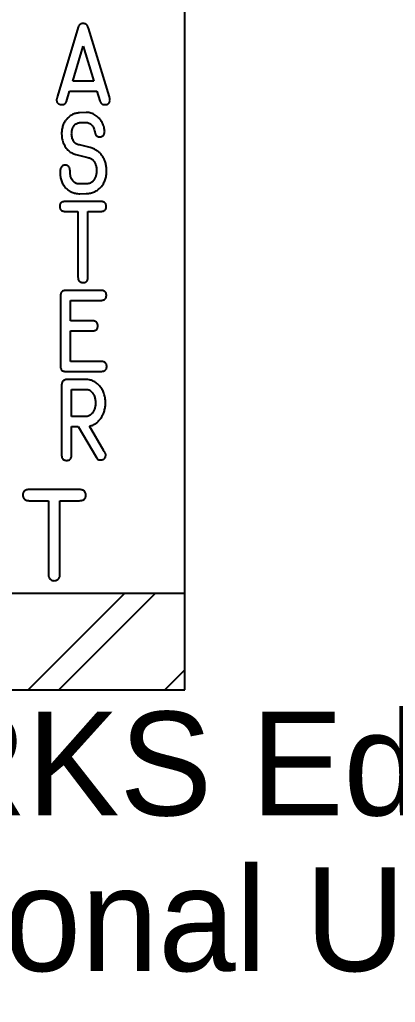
# Model space of a CAD drawing. Header units: inches. Extents: x -1.74 to 2.38, y 0.13 to 3.76.
# Drawn here: x -0.365 to 0.323, y 0.127 to 1.929 of the extents above; entities that cross this region are included whole.
import ezdxf

# ---------------------------------------------------------------- set-up
doc = ezdxf.new("R2010")
doc.units = ezdxf.units.IN
doc.header["$MEASUREMENT"] = 0
doc.styles.add('SLDTEXTSTYLE0', font='Arail.ttf')

msp = doc.modelspace()

# ---------------------------------------------------------------- linework, layer by layer
at = {"color": 1, "linetype": 'Continuous', "lineweight": 25}
for p, q in [((-0.0625, 0.7), (-0.0625, 3.7625)), ((-0.2577, 1.9156), (-0.2958, 1.789)), ((-0.2008, 1.7875), (-0.2392, 1.9135)), ((-0.2678, 1.8164), (-0.2486, 1.8808)), ((-0.2486, 1.8808), (-0.2294, 1.8164)), ((-0.2294, 1.8164), (-0.2678, 1.8164)), ((-0.2794, 1.7789), (-0.2736, 1.7981)), ((-0.2736, 1.7981), (-0.2236, 1.7981)), ((-0.2236, 1.7981), (-0.218, 1.78)), ((-0.2436, 1.7588), (-0.2553, 1.7582)), ((-0.2425, 1.7588), (-0.2436, 1.7588)), ((-0.2544, 1.7404), (-0.2452, 1.7406)), ((-0.2452, 1.7406), (-0.2443, 1.7406)), ((-0.236, 1.6945), (-0.2558, 1.6994)), ((-0.2596, 1.6812), (-0.24, 1.6763)), ((-0.2441, 1.628), (-0.2551, 1.6279)), ((-0.2551, 1.6099), (-0.2434, 1.6101)), ((-0.2174, 1.5957), (-0.2798, 1.5957)), ((-0.2807, 1.5773), (-0.2583, 1.5773)), ((-0.2583, 1.5773), (-0.2583, 1.4594)), ((-0.24, 1.4583), (-0.24, 1.5773)), ((-0.24, 1.5773), (-0.2178, 1.5773)), ((-0.2173, 1.4326), (-0.2787, 1.4326)), ((-0.2904, 1.4206), (-0.2904, 1.296)), ((-0.272, 1.3767), (-0.272, 1.4142)), ((-0.272, 1.4142), (-0.218, 1.4142)), ((-0.2329, 1.3767), (-0.272, 1.3767)), ((-0.272, 1.3022), (-0.272, 1.3583)), ((-0.272, 1.3583), (-0.2336, 1.3583)), ((-0.2171, 1.3022), (-0.272, 1.3022)), ((-0.2789, 1.2839), (-0.218, 1.2839)), ((-0.2461, 1.2694), (-0.2756, 1.2694)), ((-0.2883, 1.2566), (-0.2883, 1.1337)), ((-0.27, 1.2012), (-0.27, 1.2511)), ((-0.27, 1.2511), (-0.2454, 1.2511)), ((-0.2467, 1.2012), (-0.27, 1.2012)), ((-0.27, 1.1328), (-0.27, 1.1828)), ((-0.27, 1.1828), (-0.2577, 1.1828)), ((-0.2577, 1.1828), (-0.2247, 1.1259)), ((-0.2372, 1.1837), (-0.2354, 1.1841)), ((-0.211, 1.1383), (-0.2372, 1.1837)), ((-0.2103, 1.1373), (-0.211, 1.1383)), ((-0.2571, 1.0674), (-0.3448, 1.0674)), ((-0.3461, 1.0468), (-0.3122, 1.0468)), ((-0.3122, 1.0468), (-0.3122, 0.9141)), ((-0.2915, 0.9129), (-0.2915, 1.0468)), ((-0.2915, 1.0468), (-0.2578, 1.0468)), ((-1.7375, 0.8771), (-0.0625, 0.8771)), ((-0.3493, 0.7), (-0.1722, 0.8771)), ((-0.1163, 0.8771), (-0.2934, 0.7)), ((-0.0993, 0.7), (-0.0625, 0.7368)), ((-1.7375, 0.7), (-0.0625, 0.7))]:
    msp.add_line(p, q, dxfattribs=at)
for points, knots in [([(-0.2488, 1.922), (-0.2494, 1.922), (-0.2504, 1.922), (-0.252, 1.9217), (-0.2534, 1.9213), (-0.2546, 1.9205), (-0.2556, 1.9196), (-0.2565, 1.9185), (-0.2572, 1.9171), (-0.2576, 1.9161), (-0.2577, 1.9156)], [0, 0, 0, 0, 0.140277, 0.266208, 0.385616, 0.501719, 0.616403, 0.733504, 0.862657, 1, 1, 1, 1]), ([(-0.2392, 1.9135), (-0.2394, 1.9143), (-0.2399, 1.9157), (-0.2408, 1.9175), (-0.2416, 1.9191), (-0.2427, 1.9202), (-0.2439, 1.921), (-0.2454, 1.9216), (-0.247, 1.922), (-0.2482, 1.922), (-0.2488, 1.922)], [0, 0, 0, 0, 0.166404, 0.311216, 0.43486, 0.542061, 0.642693, 0.749722, 0.869047, 1, 1, 1, 1]), ([(-0.2958, 1.789), (-0.2959, 1.7885), (-0.2962, 1.7874), (-0.2967, 1.7859), (-0.2969, 1.7848), (-0.2973, 1.7836), (-0.2975, 1.7825), (-0.2975, 1.7817), (-0.2975, 1.7813)], [0, 0, 0, 0, 0.227006, 0.421876, 0.573151, 0.686859, 0.861155, 1, 1, 1, 1]), ([(-0.1996, 1.7818), (-0.1997, 1.7822), (-0.1997, 1.783), (-0.1999, 1.7842), (-0.2003, 1.7857), (-0.2006, 1.7869), (-0.2008, 1.7875)], [0, 0, 0, 0, 0.204595, 0.405279, 0.650351, 1, 1, 1, 1]), ([(-0.2975, 1.7813), (-0.2975, 1.7808), (-0.2974, 1.7797), (-0.2968, 1.7781), (-0.296, 1.7767), (-0.2948, 1.7755), (-0.2934, 1.7746), (-0.2918, 1.7738), (-0.29, 1.7734), (-0.2888, 1.7733), (-0.2882, 1.7733)], [0, 0, 0, 0, 0.1233147, 0.241058, 0.3574262, 0.480696, 0.6042131, 0.7317316, 0.8602905, 1, 1, 1, 1]), ([(-0.2882, 1.7733), (-0.2871, 1.7733), (-0.2852, 1.7734), (-0.2826, 1.7745), (-0.2805, 1.7763), (-0.2798, 1.778), (-0.2794, 1.7789)], [0, 0, 0, 0, 0.27584, 0.51396, 0.746875, 1, 1, 1, 1]), ([(-0.218, 1.78), (-0.2178, 1.7795), (-0.2175, 1.7784), (-0.2167, 1.777), (-0.2159, 1.7758), (-0.2148, 1.7748), (-0.2136, 1.7741), (-0.2122, 1.7735), (-0.2107, 1.7733), (-0.2096, 1.7733), (-0.2091, 1.7733)], [0, 0, 0, 0, 0.141702, 0.270488, 0.391455, 0.505507, 0.620563, 0.73926, 0.862568, 1, 1, 1, 1]), ([(-0.2091, 1.7733), (-0.2084, 1.7733), (-0.2071, 1.7733), (-0.2053, 1.7738), (-0.2037, 1.7745), (-0.2023, 1.7756), (-0.2011, 1.7768), (-0.2003, 1.7783), (-0.1998, 1.78), (-0.1997, 1.7812), (-0.1996, 1.7818)], [0, 0, 0, 0, 0.139395, 0.266448, 0.391794, 0.513871, 0.631533, 0.749899, 0.869464, 1, 1, 1, 1]), ([(-0.2553, 1.7582), (-0.2565, 1.7582), (-0.2588, 1.758), (-0.2622, 1.7573), (-0.2655, 1.7563), (-0.2686, 1.755), (-0.2714, 1.7534), (-0.2741, 1.7516), (-0.2767, 1.7494), (-0.279, 1.7469), (-0.2812, 1.7442), (-0.283, 1.7413), (-0.2846, 1.7382), (-0.2859, 1.7349), (-0.2869, 1.7314), (-0.2877, 1.7277), (-0.2882, 1.7239), (-0.2882, 1.7213), (-0.2883, 1.7199)], [0, 0, 0, 0, 0.0635993, 0.1252604, 0.1853802, 0.2439835, 0.3024876, 0.3607959, 0.4200071, 0.4806897, 0.5422054, 0.603551, 0.6656167, 0.728172, 0.7930357, 0.8594402, 0.9279366, 1, 1, 1, 1]), ([(-0.2141, 1.7404), (-0.2149, 1.7418), (-0.2165, 1.7446), (-0.2195, 1.7483), (-0.2229, 1.7515), (-0.2266, 1.7542), (-0.2305, 1.7563), (-0.2344, 1.7579), (-0.2385, 1.7588), (-0.2411, 1.7588), (-0.2425, 1.7588)], [0, 0, 0, 0, 0.1374577, 0.2705758, 0.4003963, 0.529806, 0.6550522, 0.7738563, 0.8880966, 1, 1, 1, 1]), ([(-0.27, 1.7197), (-0.2699, 1.7206), (-0.2698, 1.7224), (-0.2695, 1.725), (-0.269, 1.7275), (-0.2682, 1.7298), (-0.2673, 1.7319), (-0.2662, 1.7338), (-0.2649, 1.7357), (-0.2639, 1.7367), (-0.2633, 1.7372)], [0, 0, 0, 0, 0.14467, 0.281732, 0.412518, 0.536257, 0.655113, 0.771766, 0.885976, 1, 1, 1, 1]), ([(-0.2633, 1.7372), (-0.2628, 1.7376), (-0.2615, 1.7385), (-0.2593, 1.7393), (-0.2569, 1.7401), (-0.2552, 1.7403), (-0.2544, 1.7404)], [0, 0, 0, 0, 0.2164413, 0.4756904, 0.745041, 1, 1, 1, 1]), ([(-0.2443, 1.7406), (-0.2432, 1.7405), (-0.2411, 1.7405), (-0.2382, 1.7396), (-0.2356, 1.7383), (-0.2334, 1.7364), (-0.2315, 1.734), (-0.2299, 1.731), (-0.2286, 1.7273), (-0.2279, 1.7247), (-0.2276, 1.7233)], [0, 0, 0, 0, 0.123787, 0.235568, 0.342676, 0.449373, 0.562541, 0.690484, 0.835498, 1, 1, 1, 1]), ([(-0.2094, 1.7239), (-0.2095, 1.7252), (-0.2096, 1.7278), (-0.2106, 1.7319), (-0.2121, 1.7362), (-0.2134, 1.739), (-0.2141, 1.7404)], [0, 0, 0, 0, 0.214939, 0.463276, 0.7293737, 1, 1, 1, 1]), ([(-0.2883, 1.7199), (-0.2882, 1.7183), (-0.2881, 1.715), (-0.2873, 1.7102), (-0.2861, 1.7056), (-0.2844, 1.7012), (-0.2823, 1.697), (-0.2798, 1.6933), (-0.277, 1.69), (-0.2748, 1.6882), (-0.2738, 1.6873)], [0, 0, 0, 0, 0.1335715, 0.2649589, 0.3941373, 0.5238152, 0.6497479, 0.770668, 0.8862819, 1, 1, 1, 1]), ([(-0.2654, 1.7048), (-0.2661, 1.7059), (-0.2674, 1.7081), (-0.2689, 1.7117), (-0.2697, 1.7156), (-0.2699, 1.7183), (-0.27, 1.7197)], [0, 0, 0, 0, 0.241779, 0.485314, 0.736914, 1, 1, 1, 1]), ([(-0.2276, 1.7233), (-0.2275, 1.7228), (-0.2272, 1.722), (-0.227, 1.7209), (-0.2267, 1.7201), (-0.2265, 1.7194), (-0.2264, 1.7188), (-0.2263, 1.7185), (-0.2262, 1.7183)], [0, 0, 0, 0, 0.279618, 0.501191, 0.664745, 0.77035, 0.906346, 1, 1, 1, 1]), ([(-0.2262, 1.7183), (-0.2258, 1.7177), (-0.225, 1.7165), (-0.2231, 1.7152), (-0.2208, 1.7144), (-0.2192, 1.7143), (-0.2183, 1.7143)], [0, 0, 0, 0, 0.2402895, 0.4715796, 0.7208337, 1, 1, 1, 1]), ([(-0.2183, 1.7143), (-0.2176, 1.7143), (-0.2164, 1.7145), (-0.2145, 1.715), (-0.213, 1.7158), (-0.2117, 1.7169), (-0.2107, 1.7183), (-0.21, 1.7199), (-0.2095, 1.7218), (-0.2095, 1.7232), (-0.2094, 1.7239)], [0, 0, 0, 0, 0.138667, 0.263739, 0.378057, 0.489609, 0.60054, 0.720713, 0.853118, 1, 1, 1, 1]), ([(-0.2558, 1.6994), (-0.2569, 1.6997), (-0.2589, 1.7003), (-0.2616, 1.7015), (-0.2638, 1.7029), (-0.2649, 1.7042), (-0.2654, 1.7048)], [0, 0, 0, 0, 0.299892, 0.562445, 0.792197, 1, 1, 1, 1]), ([(-0.2058, 1.652), (-0.2059, 1.6534), (-0.2059, 1.656), (-0.2064, 1.6598), (-0.207, 1.6635), (-0.2079, 1.667), (-0.209, 1.6704), (-0.2104, 1.6736), (-0.212, 1.6766), (-0.2139, 1.6795), (-0.216, 1.6822), (-0.2183, 1.6847), (-0.2208, 1.6869), (-0.2234, 1.6889), (-0.2263, 1.6907), (-0.2294, 1.6922), (-0.2326, 1.6935), (-0.2349, 1.6942), (-0.236, 1.6945)], [0, 0, 0, 0, 0.070617, 0.138716, 0.205111, 0.269113, 0.33206, 0.393976, 0.455559, 0.516498, 0.576974, 0.636245, 0.695556, 0.754527, 0.814244, 0.874532, 0.936315, 1, 1, 1, 1]), ([(-0.2738, 1.6873), (-0.2728, 1.6867), (-0.271, 1.6854), (-0.2677, 1.6838), (-0.264, 1.6824), (-0.2612, 1.6817), (-0.2596, 1.6812)], [0, 0, 0, 0, 0.219025, 0.441371, 0.691247, 1, 1, 1, 1]), ([(-0.2814, 1.6624), (-0.2821, 1.6623), (-0.2836, 1.6622), (-0.2856, 1.6615), (-0.2873, 1.6605), (-0.2887, 1.659), (-0.2898, 1.6572), (-0.2906, 1.6549), (-0.2911, 1.6524), (-0.2912, 1.6505), (-0.2912, 1.6495)], [0, 0, 0, 0, 0.125243, 0.237478, 0.345829, 0.455006, 0.568829, 0.695124, 0.838162, 1, 1, 1, 1]), ([(-0.2729, 1.6509), (-0.2729, 1.6518), (-0.2729, 1.6535), (-0.2733, 1.6558), (-0.2739, 1.6578), (-0.2748, 1.6595), (-0.2761, 1.6608), (-0.2776, 1.6617), (-0.2794, 1.6623), (-0.2807, 1.6623), (-0.2814, 1.6624)], [0, 0, 0, 0, 0.1647614, 0.3095639, 0.4375448, 0.5512278, 0.6578734, 0.7647033, 0.8764309, 1, 1, 1, 1]), ([(-0.24, 1.6763), (-0.239, 1.676), (-0.2372, 1.6756), (-0.2348, 1.6745), (-0.2328, 1.6734), (-0.2317, 1.6723), (-0.2313, 1.6718)], [0, 0, 0, 0, 0.294797, 0.556957, 0.79065, 1, 1, 1, 1]), ([(-0.2313, 1.6718), (-0.2307, 1.6712), (-0.2296, 1.67), (-0.2283, 1.6679), (-0.227, 1.6656), (-0.226, 1.6631), (-0.2252, 1.6604), (-0.2246, 1.6577), (-0.2242, 1.6549), (-0.2242, 1.653), (-0.2241, 1.652)], [0, 0, 0, 0, 0.112998, 0.230159, 0.349186, 0.475928, 0.6048, 0.735734, 0.866071, 1, 1, 1, 1]), ([(-0.2912, 1.6495), (-0.2911, 1.6481), (-0.291, 1.6452), (-0.2905, 1.6411), (-0.2897, 1.6372), (-0.2886, 1.6334), (-0.2871, 1.63), (-0.2854, 1.6267), (-0.2834, 1.6237), (-0.281, 1.6209), (-0.2785, 1.6183), (-0.2757, 1.6161), (-0.2727, 1.6142), (-0.2695, 1.6127), (-0.2662, 1.6115), (-0.2627, 1.6106), (-0.2589, 1.61), (-0.2564, 1.61), (-0.2551, 1.6099)], [0, 0, 0, 0, 0.072749, 0.141636, 0.208239, 0.272776, 0.335244, 0.396151, 0.457048, 0.517822, 0.578329, 0.636909, 0.695437, 0.753444, 0.812342, 0.872774, 0.934803, 1, 1, 1, 1]), ([(-0.2551, 1.6279), (-0.2557, 1.6279), (-0.257, 1.6279), (-0.2588, 1.628), (-0.2605, 1.6284), (-0.2622, 1.629), (-0.2638, 1.6298), (-0.2652, 1.6309), (-0.2667, 1.6322), (-0.2684, 1.6342), (-0.2703, 1.6372), (-0.2719, 1.6413), (-0.2728, 1.6459), (-0.2728, 1.6492), (-0.2729, 1.6509)], [0, 0, 0, 0, 0.057894, 0.11299, 0.166318, 0.219393, 0.27383, 0.328593, 0.385562, 0.446769, 0.572846, 0.703691, 0.845727, 1, 1, 1, 1]), ([(-0.2434, 1.6101), (-0.242, 1.6102), (-0.2394, 1.6103), (-0.2355, 1.611), (-0.2318, 1.6119), (-0.2282, 1.6132), (-0.225, 1.6149), (-0.2219, 1.6169), (-0.219, 1.6192), (-0.2163, 1.6219), (-0.2139, 1.6249), (-0.2118, 1.6281), (-0.21, 1.6315), (-0.2085, 1.6352), (-0.2074, 1.6391), (-0.2065, 1.6432), (-0.206, 1.6475), (-0.2059, 1.6505), (-0.2058, 1.652)], [0, 0, 0, 0, 0.065201, 0.127599, 0.188141, 0.24729, 0.305633, 0.363615, 0.422409, 0.482331, 0.543292, 0.603687, 0.665019, 0.727203, 0.791546, 0.858124, 0.927496, 1, 1, 1, 1]), ([(-0.2241, 1.652), (-0.2242, 1.651), (-0.2242, 1.6491), (-0.2247, 1.6462), (-0.2253, 1.6434), (-0.2262, 1.6407), (-0.2273, 1.6382), (-0.2287, 1.6359), (-0.2302, 1.6338), (-0.2314, 1.6326), (-0.2319, 1.632)], [0, 0, 0, 0, 0.135094, 0.265594, 0.395125, 0.52363, 0.64905, 0.769329, 0.885817, 1, 1, 1, 1]), ([(-0.2319, 1.632), (-0.2327, 1.6314), (-0.2342, 1.6301), (-0.2371, 1.6288), (-0.2404, 1.6281), (-0.2428, 1.628), (-0.2441, 1.628)], [0, 0, 0, 0, 0.223771, 0.456991, 0.712825, 1, 1, 1, 1]), ([(-0.2798, 1.5957), (-0.2807, 1.5957), (-0.2825, 1.5957), (-0.285, 1.5953), (-0.2871, 1.5946), (-0.2889, 1.5937), (-0.2902, 1.5924), (-0.2912, 1.5908), (-0.2917, 1.5889), (-0.2918, 1.5876), (-0.2918, 1.5869)], [0, 0, 0, 0, 0.167323, 0.313121, 0.442287, 0.556528, 0.662167, 0.766597, 0.876726, 1, 1, 1, 1]), ([(-0.2918, 1.5869), (-0.2918, 1.5861), (-0.2917, 1.5847), (-0.2912, 1.5827), (-0.2903, 1.5811), (-0.289, 1.5797), (-0.2874, 1.5786), (-0.2855, 1.5779), (-0.2832, 1.5774), (-0.2815, 1.5774), (-0.2807, 1.5773)], [0, 0, 0, 0, 0.133678, 0.251666, 0.363043, 0.470938, 0.583364, 0.705585, 0.843366, 1, 1, 1, 1]), ([(-0.2178, 1.5773), (-0.2169, 1.5774), (-0.2153, 1.5774), (-0.2129, 1.5778), (-0.2109, 1.5785), (-0.2093, 1.5795), (-0.208, 1.5808), (-0.2071, 1.5823), (-0.2065, 1.5842), (-0.2065, 1.5855), (-0.2064, 1.5862)], [0, 0, 0, 0, 0.162898, 0.306747, 0.431731, 0.546375, 0.653434, 0.760997, 0.873616, 1, 1, 1, 1]), ([(-0.2064, 1.5862), (-0.2065, 1.5869), (-0.2065, 1.5883), (-0.2071, 1.5903), (-0.2079, 1.592), (-0.2092, 1.5934), (-0.2108, 1.5944), (-0.2127, 1.5952), (-0.2149, 1.5956), (-0.2165, 1.5957), (-0.2174, 1.5957)], [0, 0, 0, 0, 0.135496, 0.255088, 0.36798, 0.476022, 0.587258, 0.709321, 0.845141, 1, 1, 1, 1]), ([(-0.2583, 1.4594), (-0.2583, 1.4587), (-0.2583, 1.4575), (-0.2583, 1.4557), (-0.2582, 1.4543), (-0.258, 1.4529), (-0.2576, 1.4515), (-0.2569, 1.4505), (-0.2565, 1.4501)], [0, 0, 0, 0, 0.216061, 0.395686, 0.53897, 0.649918, 0.827594, 1, 1, 1, 1]), ([(-0.2565, 1.4501), (-0.2561, 1.4496), (-0.2551, 1.4487), (-0.2533, 1.4477), (-0.2512, 1.4471), (-0.2498, 1.447), (-0.249, 1.447)], [0, 0, 0, 0, 0.240761, 0.479221, 0.728437, 1, 1, 1, 1]), ([(-0.249, 1.447), (-0.2483, 1.447), (-0.2469, 1.447), (-0.245, 1.4474), (-0.2433, 1.4483), (-0.242, 1.4496), (-0.241, 1.4512), (-0.2403, 1.4533), (-0.2399, 1.4557), (-0.24, 1.4574), (-0.24, 1.4583)], [0, 0, 0, 0, 0.130347, 0.244669, 0.350952, 0.455284, 0.568005, 0.693429, 0.835176, 1, 1, 1, 1]), ([(-0.2787, 1.4326), (-0.2798, 1.4326), (-0.2817, 1.4326), (-0.2843, 1.4321), (-0.2865, 1.4314), (-0.2881, 1.4302), (-0.2893, 1.4285), (-0.29, 1.4263), (-0.2904, 1.4236), (-0.2904, 1.4217), (-0.2904, 1.4206)], [0, 0, 0, 0, 0.156515, 0.288815, 0.400161, 0.496933, 0.594087, 0.70696, 0.840349, 1, 1, 1, 1]), ([(-0.2063, 1.4235), (-0.2063, 1.4243), (-0.2063, 1.4256), (-0.2068, 1.4276), (-0.2076, 1.4292), (-0.2089, 1.4305), (-0.2105, 1.4315), (-0.2124, 1.4322), (-0.2147, 1.4326), (-0.2164, 1.4326), (-0.2173, 1.4326)], [0, 0, 0, 0, 0.133385, 0.250309, 0.358107, 0.463455, 0.575429, 0.698154, 0.839261, 1, 1, 1, 1]), ([(-0.218, 1.4142), (-0.217, 1.4142), (-0.2153, 1.4142), (-0.2128, 1.4146), (-0.2107, 1.4153), (-0.209, 1.4163), (-0.2077, 1.4177), (-0.2068, 1.4193), (-0.2063, 1.4213), (-0.2063, 1.4228), (-0.2063, 1.4235)], [0, 0, 0, 0, 0.164402, 0.306467, 0.429517, 0.541148, 0.646987, 0.753272, 0.868951, 1, 1, 1, 1]), ([(-0.222, 1.3674), (-0.222, 1.3682), (-0.222, 1.3696), (-0.2225, 1.3715), (-0.2233, 1.3732), (-0.2246, 1.3746), (-0.2262, 1.3756), (-0.2281, 1.3763), (-0.2304, 1.3767), (-0.232, 1.3767), (-0.2329, 1.3767)], [0, 0, 0, 0, 0.135055, 0.254011, 0.363245, 0.469717, 0.581371, 0.704414, 0.841614, 1, 1, 1, 1]), ([(-0.2336, 1.3583), (-0.2327, 1.3584), (-0.2309, 1.3584), (-0.2284, 1.3587), (-0.2264, 1.3594), (-0.2247, 1.3604), (-0.2234, 1.3617), (-0.2225, 1.3634), (-0.222, 1.3653), (-0.222, 1.3667), (-0.222, 1.3674)], [0, 0, 0, 0, 0.16619, 0.310004, 0.433948, 0.54598, 0.651759, 0.757689, 0.871121, 1, 1, 1, 1]), ([(-0.2057, 1.293), (-0.2057, 1.2937), (-0.2057, 1.2951), (-0.2061, 1.2971), (-0.207, 1.2988), (-0.2083, 1.3002), (-0.21, 1.3012), (-0.212, 1.3019), (-0.2144, 1.3022), (-0.2162, 1.3022), (-0.2171, 1.3022)], [0, 0, 0, 0, 0.132715, 0.249864, 0.3575, 0.463389, 0.574824, 0.698818, 0.838949, 1, 1, 1, 1]), ([(-0.2904, 1.296), (-0.2904, 1.295), (-0.2904, 1.293), (-0.2902, 1.2903), (-0.2895, 1.2881), (-0.2884, 1.2863), (-0.2868, 1.2851), (-0.2846, 1.2843), (-0.282, 1.2839), (-0.28, 1.2839), (-0.2789, 1.2839)], [0, 0, 0, 0, 0.160056, 0.294477, 0.40802, 0.502248, 0.59757, 0.708199, 0.842137, 1, 1, 1, 1]), ([(-0.218, 1.2839), (-0.217, 1.2839), (-0.2151, 1.2839), (-0.2125, 1.2843), (-0.2103, 1.2849), (-0.2085, 1.2859), (-0.2071, 1.2872), (-0.2062, 1.2889), (-0.2057, 1.2908), (-0.2057, 1.2922), (-0.2057, 1.293)], [0, 0, 0, 0, 0.1700884, 0.3163529, 0.4431307, 0.5562047, 0.661053, 0.7652764, 0.8754082, 1, 1, 1, 1]), ([(-0.2756, 1.2694), (-0.2767, 1.2694), (-0.2787, 1.2693), (-0.2816, 1.2687), (-0.2839, 1.2678), (-0.2858, 1.2664), (-0.2871, 1.2646), (-0.2879, 1.2623), (-0.2884, 1.2596), (-0.2883, 1.2576), (-0.2883, 1.2566)], [0, 0, 0, 0, 0.156431, 0.290091, 0.40676, 0.5099, 0.612128, 0.722875, 0.85092, 1, 1, 1, 1]), ([(-0.2079, 1.2264), (-0.2079, 1.228), (-0.208, 1.231), (-0.2086, 1.2355), (-0.2095, 1.2398), (-0.2107, 1.2438), (-0.2122, 1.2476), (-0.214, 1.2511), (-0.2162, 1.2544), (-0.2186, 1.2575), (-0.2213, 1.2602), (-0.2243, 1.2626), (-0.2274, 1.2647), (-0.2308, 1.2664), (-0.2343, 1.2677), (-0.2381, 1.2686), (-0.242, 1.2693), (-0.2447, 1.2694), (-0.2461, 1.2694)], [0, 0, 0, 0, 0.073364, 0.143215, 0.210348, 0.275297, 0.338397, 0.400135, 0.461113, 0.521785, 0.581765, 0.640635, 0.698268, 0.75618, 0.814631, 0.874158, 0.93613, 1, 1, 1, 1]), ([(-0.2454, 1.2511), (-0.2444, 1.2511), (-0.2425, 1.2511), (-0.24, 1.2507), (-0.2378, 1.25), (-0.2366, 1.2492), (-0.236, 1.2488)], [0, 0, 0, 0, 0.315693, 0.564506, 0.780447, 1, 1, 1, 1]), ([(-0.236, 1.2488), (-0.2353, 1.2482), (-0.2338, 1.2471), (-0.2319, 1.2448), (-0.2302, 1.2424), (-0.2288, 1.2395), (-0.2277, 1.2364), (-0.2268, 1.2332), (-0.2264, 1.2297), (-0.2263, 1.2274), (-0.2262, 1.2262)], [0, 0, 0, 0, 0.10957, 0.222415, 0.338815, 0.463179, 0.592338, 0.724167, 0.859489, 1, 1, 1, 1]), ([(-0.2354, 1.1841), (-0.2344, 1.1844), (-0.2324, 1.185), (-0.2296, 1.1863), (-0.227, 1.1877), (-0.2245, 1.1895), (-0.222, 1.1914), (-0.2198, 1.1937), (-0.2177, 1.1962), (-0.2157, 1.199), (-0.214, 1.202), (-0.2124, 1.2051), (-0.211, 1.2083), (-0.2099, 1.2116), (-0.2091, 1.2152), (-0.2084, 1.2188), (-0.208, 1.2225), (-0.2079, 1.2251), (-0.2079, 1.2264)], [0, 0, 0, 0, 0.056877, 0.113653, 0.169591, 0.225836, 0.283188, 0.342391, 0.402654, 0.465709, 0.529811, 0.594269, 0.658351, 0.723787, 0.790363, 0.858403, 0.928146, 1, 1, 1, 1]), ([(-0.2262, 1.2262), (-0.2262, 1.2252), (-0.2263, 1.2232), (-0.2266, 1.2204), (-0.2272, 1.2176), (-0.228, 1.215), (-0.229, 1.2125), (-0.2302, 1.2101), (-0.2317, 1.208), (-0.2328, 1.2067), (-0.2334, 1.206)], [0, 0, 0, 0, 0.134755, 0.265779, 0.394316, 0.520715, 0.644887, 0.765328, 0.883503, 1, 1, 1, 1]), ([(-0.2334, 1.206), (-0.2342, 1.2052), (-0.2357, 1.2036), (-0.2381, 1.2023), (-0.2403, 1.2017), (-0.2422, 1.2014), (-0.2444, 1.2012), (-0.2459, 1.2012), (-0.2467, 1.2012)], [0, 0, 0, 0, 0.2305089, 0.4437683, 0.5558202, 0.6866704, 0.8337598, 1, 1, 1, 1]), ([(-0.2074, 1.1304), (-0.2074, 1.1309), (-0.2074, 1.1318), (-0.2077, 1.1329), (-0.2082, 1.1338), (-0.2088, 1.1347), (-0.2094, 1.1359), (-0.21, 1.1368), (-0.2103, 1.1373)], [0, 0, 0, 0, 0.194991, 0.357306, 0.455808, 0.594531, 0.77683, 1, 1, 1, 1]), ([(-0.2883, 1.1337), (-0.2883, 1.1329), (-0.2883, 1.1316), (-0.2883, 1.1297), (-0.2882, 1.1283), (-0.2881, 1.1269), (-0.2877, 1.1254), (-0.2871, 1.1245), (-0.2867, 1.124)], [0, 0, 0, 0, 0.225437, 0.410104, 0.556015, 0.660126, 0.828319, 1, 1, 1, 1]), ([(-0.2867, 1.124), (-0.2863, 1.1235), (-0.2853, 1.1225), (-0.2835, 1.1215), (-0.2814, 1.1209), (-0.2799, 1.1208), (-0.2791, 1.1207)], [0, 0, 0, 0, 0.2377559, 0.4781384, 0.7267222, 1, 1, 1, 1]), ([(-0.2791, 1.1207), (-0.2784, 1.1208), (-0.2769, 1.1208), (-0.2749, 1.1213), (-0.2733, 1.1221), (-0.2719, 1.1234), (-0.271, 1.1251), (-0.2704, 1.1273), (-0.27, 1.1299), (-0.27, 1.1318), (-0.27, 1.1328)], [0, 0, 0, 0, 0.130208, 0.245678, 0.347246, 0.445679, 0.551514, 0.676036, 0.825967, 1, 1, 1, 1]), ([(-0.2247, 1.1259), (-0.2242, 1.1252), (-0.2233, 1.1239), (-0.2216, 1.1223), (-0.2193, 1.1216), (-0.2177, 1.1215), (-0.2168, 1.1215)], [0, 0, 0, 0, 0.274637, 0.498417, 0.721247, 1, 1, 1, 1]), ([(-0.2168, 1.1215), (-0.2162, 1.1215), (-0.2149, 1.1216), (-0.2131, 1.1221), (-0.2115, 1.1228), (-0.2101, 1.1238), (-0.2089, 1.1251), (-0.2081, 1.1267), (-0.2076, 1.1284), (-0.2075, 1.1297), (-0.2074, 1.1304)], [0, 0, 0, 0, 0.136422, 0.260765, 0.383439, 0.501594, 0.620065, 0.737842, 0.863378, 1, 1, 1, 1]), ([(-0.3448, 1.0674), (-0.346, 1.0674), (-0.3482, 1.0674), (-0.3512, 1.0669), (-0.3538, 1.0662), (-0.3559, 1.0651), (-0.3575, 1.0637), (-0.3587, 1.0619), (-0.3593, 1.0598), (-0.3594, 1.0583), (-0.3594, 1.0575)], [0, 0, 0, 0, 0.172501, 0.322512, 0.454558, 0.568503, 0.674738, 0.776467, 0.882209, 1, 1, 1, 1]), ([(-0.244, 1.0567), (-0.244, 1.0576), (-0.2441, 1.0592), (-0.2448, 1.0614), (-0.2458, 1.0633), (-0.2473, 1.0648), (-0.2492, 1.066), (-0.2515, 1.0668), (-0.2542, 1.0673), (-0.2561, 1.0674), (-0.2571, 1.0674)], [0, 0, 0, 0, 0.131132, 0.247224, 0.358152, 0.465143, 0.578981, 0.702243, 0.842783, 1, 1, 1, 1]), ([(-0.3594, 1.0575), (-0.3594, 1.0567), (-0.3593, 1.0551), (-0.3586, 1.0529), (-0.3576, 1.0509), (-0.3561, 1.0494), (-0.3542, 1.0482), (-0.3518, 1.0474), (-0.3491, 1.0469), (-0.3471, 1.0468), (-0.3461, 1.0468)], [0, 0, 0, 0, 0.129333, 0.24452, 0.353163, 0.460124, 0.575129, 0.700367, 0.841001, 1, 1, 1, 1]), ([(-0.2578, 1.0468), (-0.2567, 1.0468), (-0.2547, 1.0468), (-0.2518, 1.0473), (-0.2494, 1.048), (-0.2474, 1.0491), (-0.2459, 1.0506), (-0.2447, 1.0523), (-0.2441, 1.0544), (-0.244, 1.0559), (-0.244, 1.0567)], [0, 0, 0, 0, 0.167971, 0.315478, 0.443154, 0.558617, 0.664384, 0.768603, 0.877991, 1, 1, 1, 1]), ([(-0.3122, 0.9141), (-0.3122, 0.9132), (-0.3122, 0.9118), (-0.3121, 0.9099), (-0.3121, 0.9085), (-0.312, 0.9077), (-0.3119, 0.9073)], [0, 0, 0, 0, 0.398255, 0.647892, 0.828751, 1, 1, 1, 1]), ([(-0.3119, 0.9073), (-0.3118, 0.9068), (-0.3114, 0.9058), (-0.3106, 0.9044), (-0.3096, 0.9032), (-0.3078, 0.9019), (-0.3053, 0.9004), (-0.303, 0.9002), (-0.3018, 0.9001)], [0, 0, 0, 0, 0.120094, 0.238507, 0.357556, 0.48472, 0.738153, 1, 1, 1, 1]), ([(-0.3018, 0.9001), (-0.3008, 0.9002), (-0.2989, 0.9004), (-0.2962, 0.9014), (-0.294, 0.9032), (-0.293, 0.9047), (-0.2925, 0.9055)], [0, 0, 0, 0, 0.271915, 0.5139, 0.751504, 1, 1, 1, 1]), ([(-0.2925, 0.9055), (-0.2923, 0.9059), (-0.292, 0.9068), (-0.2916, 0.9083), (-0.2915, 0.9104), (-0.2915, 0.912), (-0.2915, 0.9129)], [0, 0, 0, 0, 0.180764, 0.36983, 0.622332, 1, 1, 1, 1])]:
    msp.add_open_spline(points, degree=3, knots=knots, dxfattribs=at)

# ---------------------------------------------------------------- texts
at = {"color": 7, "linetype": 'Continuous', "char_height": 0.1903, "attachment_point": 1, "style": 'SLDTEXTSTYLE0'}
for s, insert in [('SOLIDWORKS Educational Product.', (-1.7375, 0.6599)), ('For Instructional Use Only.', (-1.7375, 0.3744))]:
    msp.add_mtext(s, dxfattribs=dict(at, insert=insert))

doc.saveas('drawing.dxf')
